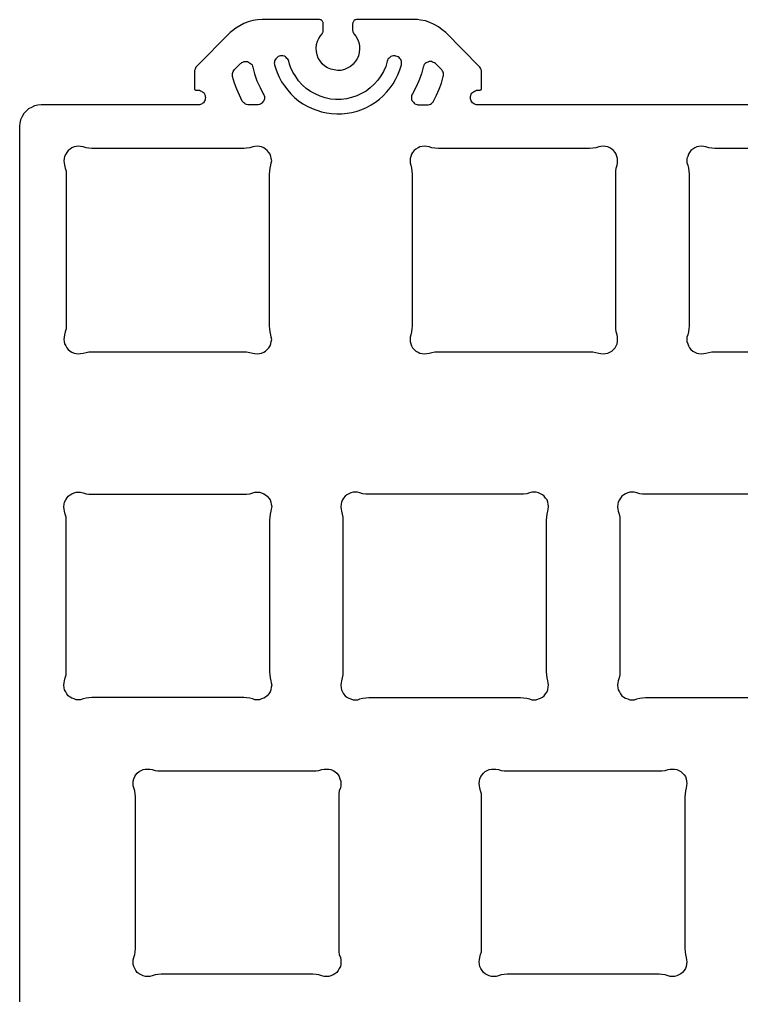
# Model space of a CAD drawing. Extents: x -525 to -176, y -2993 to -2861.
# Drawn here: x -524.8 to -475.1, y -2928.5 to -2861.3 of the extents above; entities that cross this region are included whole.
import ezdxf

# ---------------------------------------------------------------- set-up
doc = ezdxf.new("R2010")
doc.units = 0
doc.layers.get('0').update_dxf_attribs({"linetype": 'CONTINUOUS'})

msp = doc.modelspace()

# ---------------------------------------------------------------- linework, layer by layer
for points in [[(-410.795959, -2867.151855), (-493.295959, -2867.151855), (-493.295959, -2867.151855), (-493.371155, -2867.151855), (-493.445862, -2867.126953), (-493.445862, -2867.126953), (-493.521057, -2867.102051), (-493.596252, -2867.051758), (-493.596252, -2867.051758), (-493.646057, -2867.001953), (-493.695862, -2866.952148), (-493.695862, -2866.952148), (-493.746155, -2866.876953), (-493.771057, -2866.801758), (-493.771057, -2866.801758), (-493.795959, -2866.727051), (-493.795959, -2866.651855), (-493.795959, -2866.651855), (-493.795959, -2866.577148), (-493.771057, -2866.501953), (-493.771057, -2866.501953), (-493.746155, -2866.426758), (-493.695862, -2866.352051), (-493.695862, -2866.352051), (-493.646057, -2866.301758), (-493.596252, -2866.251953), (-493.596252, -2866.251953), (-493.521057, -2866.202148), (-493.445862, -2866.176758), (-493.445862, -2866.176758), (-493.371155, -2866.151855), (-493.295959, -2866.151855), (-493.146057, -2866.151855), (-493.146057, -2866.151855), (-493.121155, -2866.151855), (-493.121155, -2866.151855), (-493.121155, -2866.151855), (-493.096252, -2866.126953), (-493.070862, -2866.126953), (-493.070862, -2866.126953), (-493.070862, -2866.126953), (-493.070862, -2866.102051), (-493.070862, -2866.102051), (-493.045959, -2866.102051), (-493.045959, -2866.077148), (-493.045959, -2866.077148), (-493.045959, -2866.077148), (-493.045959, -2866.051758), (-493.045959, -2864.852051), (-493.045959, -2864.852051), (-493.045959, -2864.776855), (-493.070862, -2864.702148), (-493.070862, -2864.702148), (-493.096252, -2864.626953), (-493.146057, -2864.551758), (-493.146057, -2864.551758), (-493.170959, -2864.526855), (-493.195862, -2864.501953), (-495.496155, -2862.176758), (-495.496155, -2862.176758), (-495.746155, -2861.977051), (-495.996155, -2861.776855), (-496.295959, -2861.626953), (-496.295959, -2861.626953), (-496.596252, -2861.477051), (-496.896057, -2861.376953), (-497.221252, -2861.327148), (-497.221252, -2861.327148), (-497.445862, -2861.276855), (-497.695862, -2861.276855), (-501.621155, -2861.276855), (-501.621155, -2861.276855), (-501.646057, -2861.276855), (-501.695862, -2861.301758), (-501.695862, -2861.301758), (-501.746155, -2861.301758), (-501.795959, -2861.327148), (-501.795959, -2861.327148), (-501.820862, -2861.376953), (-501.846252, -2861.401855), (-501.846252, -2861.401855), (-501.871155, -2861.452148), (-501.896057, -2861.477051), (-501.896057, -2861.477051), (-501.896057, -2861.526855), (-501.920959, -2861.577148), (-501.920959, -2862.026855), (-501.920959, -2862.026855), (-501.896057, -2862.077148), (-501.896057, -2862.126953), (-501.896057, -2862.126953), (-501.871155, -2862.176758), (-501.846252, -2862.202148), (-501.846252, -2862.202148), (-501.846252, -2862.227051), (-501.820862, -2862.251953), (-501.820862, -2862.251953), (-501.670959, -2862.426758), (-501.570862, -2862.626953), (-501.570862, -2862.626953), (-501.471252, -2862.852051), (-501.420959, -2863.077148), (-501.420959, -2863.077148), (-501.420959, -2863.301758), (-501.445862, -2863.551758), (-501.445862, -2863.551758), (-501.496155, -2863.776855), (-501.596252, -2863.977051), (-501.596252, -2863.977051), (-501.721252, -2864.176758), (-501.871155, -2864.352051), (-501.871155, -2864.352051), (-502.045959, -2864.501953), (-502.271057, -2864.626953), (-502.271057, -2864.626953), (-502.471252, -2864.727051), (-502.721252, -2864.776855), (-502.721252, -2864.776855), (-502.945862, -2864.776855), (-503.170959, -2864.751953), (-503.170959, -2864.751953), (-503.396057, -2864.702148), (-503.621155, -2864.602051), (-503.621155, -2864.602051), (-503.820862, -2864.477051), (-503.996155, -2864.327148), (-503.996155, -2864.327148), (-504.146057, -2864.126953), (-504.271057, -2863.926758), (-504.271057, -2863.926758), (-504.346252, -2863.702148), (-504.396057, -2863.477051), (-504.396057, -2863.477051), (-504.420959, -2863.251953), (-504.396057, -2863.001953), (-504.396057, -2863.001953), (-504.320862, -2862.776855), (-504.221252, -2862.577148), (-504.221252, -2862.577148), (-504.121155, -2862.401855), (-503.996155, -2862.251953), (-503.996155, -2862.251953), (-503.971252, -2862.202148), (-503.945862, -2862.176758), (-503.945862, -2862.176758), (-503.920959, -2862.126953), (-503.920959, -2862.077148), (-503.920959, -2862.077148), (-503.920959, -2862.051758), (-503.920959, -2862.026855), (-503.920959, -2861.577148), (-503.920959, -2861.577148), (-503.920959, -2861.526855), (-503.920959, -2861.477051), (-503.920959, -2861.477051), (-503.945862, -2861.452148), (-503.971252, -2861.401855), (-503.971252, -2861.401855), (-503.996155, -2861.376953), (-504.045959, -2861.327148), (-504.045959, -2861.327148), (-504.070862, -2861.301758), (-504.121155, -2861.301758), (-504.121155, -2861.301758), (-504.170959, -2861.276855), (-504.221252, -2861.276855), (-508.121155, -2861.276855), (-508.121155, -2861.276855), (-508.445862, -2861.301758), (-508.771057, -2861.352051), (-509.096252, -2861.426758), (-509.096252, -2861.426758), (-509.396057, -2861.551758), (-509.670959, -2861.702148), (-509.945862, -2861.876953), (-509.945862, -2861.876953), (-510.146057, -2862.026855), (-510.320862, -2862.176758), (-512.646057, -2864.501953), (-512.646057, -2864.501953), (-512.695862, -2864.551758), (-512.721252, -2864.626953), (-512.721252, -2864.626953), (-512.746155, -2864.702148), (-512.771057, -2864.776855), (-512.771057, -2864.776855), (-512.771057, -2864.827148), (-512.771057, -2864.852051), (-512.771057, -2866.051758), (-512.771057, -2866.051758), (-512.771057, -2866.077148), (-512.771057, -2866.077148), (-512.771057, -2866.077148), (-512.771057, -2866.102051), (-512.771057, -2866.102051), (-512.771057, -2866.102051), (-512.746155, -2866.126953), (-512.746155, -2866.126953), (-512.746155, -2866.126953), (-512.721252, -2866.126953), (-512.721252, -2866.151855), (-512.721252, -2866.151855), (-512.695862, -2866.151855), (-512.670959, -2866.151855), (-512.521057, -2866.151855), (-512.521057, -2866.151855), (-512.445862, -2866.151855), (-512.371155, -2866.176758), (-512.371155, -2866.176758), (-512.295959, -2866.202148), (-512.246155, -2866.251953), (-512.246155, -2866.251953), (-512.170959, -2866.301758), (-512.121155, -2866.352051), (-512.121155, -2866.352051), (-512.096252, -2866.426758), (-512.045959, -2866.501953), (-512.045959, -2866.501953), (-512.045959, -2866.577148), (-512.021057, -2866.651855), (-512.021057, -2866.651855), (-512.045959, -2866.727051), (-512.045959, -2866.801758), (-512.045959, -2866.801758), (-512.096252, -2866.876953), (-512.121155, -2866.952148), (-512.121155, -2866.952148), (-512.170959, -2867.001953), (-512.246155, -2867.051758), (-512.246155, -2867.051758), (-512.295959, -2867.102051), (-512.371155, -2867.126953), (-512.371155, -2867.126953), (-512.445862, -2867.151855), (-512.521057, -2867.151855), (-523.320862, -2867.151855), (-523.320862, -2867.151855), (-523.570862, -2867.176758), (-523.795959, -2867.227051), (-523.996155, -2867.327148), (-524.195862, -2867.426758), (-524.371155, -2867.577148), (-524.521057, -2867.751953), (-524.646057, -2867.952148), (-524.746155, -2868.176758), (-524.795959, -2868.401855), (-524.820862, -2868.651855), (-524.820862, -2868.651855), (-524.820862, -2985.151855)], [(-508.045959, -2866.401855), (-508.021057, -2866.452148), (-507.996155, -2866.501953), (-507.996155, -2866.501953), (-507.971252, -2866.577148), (-507.971252, -2866.651855), (-507.971252, -2866.651855), (-507.971252, -2866.727051), (-507.996155, -2866.801758), (-507.996155, -2866.801758), (-508.021057, -2866.876953), (-508.070862, -2866.952148), (-508.070862, -2866.952148), (-508.121155, -2867.001953), (-508.170959, -2867.051758), (-508.170959, -2867.051758), (-508.246155, -2867.102051), (-508.320862, -2867.126953), (-508.320862, -2867.126953), (-508.396057, -2867.151855), (-508.471252, -2867.151855), (-509.045959, -2867.151855), (-509.045959, -2867.151855), (-509.070862, -2867.151855), (-509.121155, -2867.151855), (-509.121155, -2867.151855), (-509.195862, -2867.126953), (-509.271057, -2867.102051), (-509.271057, -2867.102051), (-509.320862, -2867.051758), (-509.396057, -2867.001953), (-509.396057, -2867.001953), (-509.445862, -2866.952148), (-509.496155, -2866.901855), (-509.496155, -2866.901855), (-509.695862, -2866.477051), (-509.871155, -2866.077148), (-510.021057, -2865.651855), (-510.170959, -2865.202148), (-510.170959, -2865.202148), (-510.170959, -2865.176758), (-510.170959, -2865.151855), (-510.170959, -2865.151855), (-510.170959, -2865.077148), (-510.170959, -2865.001953), (-510.170959, -2865.001953), (-510.146057, -2864.926758), (-510.121155, -2864.852051), (-510.121155, -2864.852051), (-510.070862, -2864.776855), (-510.021057, -2864.727051), (-509.621155, -2864.301758), (-509.621155, -2864.301758), (-509.570862, -2864.276855), (-509.521057, -2864.227051), (-509.521057, -2864.227051), (-509.445862, -2864.202148), (-509.371155, -2864.176758), (-509.371155, -2864.176758), (-509.295959, -2864.176758), (-509.221252, -2864.176758), (-509.221252, -2864.176758), (-509.146057, -2864.176758), (-509.070862, -2864.202148), (-509.070862, -2864.202148), (-508.996155, -2864.251953), (-508.920959, -2864.301758), (-508.920959, -2864.301758), (-508.871155, -2864.352051), (-508.820862, -2864.401855), (-508.820862, -2864.401855), (-508.795959, -2864.477051), (-508.771057, -2864.551758), (-508.771057, -2864.551758), (-508.646057, -2865.026855), (-508.496155, -2865.501953), (-508.271057, -2865.952148), (-508.045959, -2866.401855)], [(-507.271057, -2864.401855), (-507.195862, -2864.676758), (-507.096252, -2864.926758), (-507.096252, -2864.926758), (-506.945862, -2865.251953), (-506.795959, -2865.577148), (-506.596252, -2865.852051), (-506.371155, -2866.151855), (-506.371155, -2866.151855), (-506.146057, -2866.401855), (-505.896057, -2866.651855), (-505.621155, -2866.876953), (-505.320862, -2867.077148), (-505.320862, -2867.077148), (-505.021057, -2867.251953), (-504.695862, -2867.401855), (-504.371155, -2867.526855), (-504.045959, -2867.626953), (-504.045959, -2867.626953), (-503.695862, -2867.702148), (-503.346252, -2867.751953), (-502.996155, -2867.776855), (-502.646057, -2867.776855), (-502.646057, -2867.776855), (-502.271057, -2867.727051), (-501.945862, -2867.676758), (-501.596252, -2867.577148), (-501.271057, -2867.477051), (-501.271057, -2867.477051), (-500.945862, -2867.327148), (-500.621155, -2867.151855), (-500.320862, -2866.977051), (-500.045959, -2866.751953), (-500.045959, -2866.751953), (-499.795959, -2866.526855), (-499.545959, -2866.251953), (-499.320862, -2865.977051), (-499.121155, -2865.702148), (-499.121155, -2865.702148), (-498.945862, -2865.401855), (-498.795959, -2865.077148), (-498.646057, -2864.751953), (-498.545959, -2864.401855), (-498.545959, -2864.401855), (-498.545959, -2864.327148), (-498.545959, -2864.251953), (-498.545959, -2864.251953), (-498.545959, -2864.176758), (-498.570862, -2864.102051), (-498.570862, -2864.102051), (-498.596252, -2864.026855), (-498.646057, -2863.952148), (-498.646057, -2863.952148), (-498.695862, -2863.901855), (-498.771057, -2863.852051), (-498.771057, -2863.852051), (-498.846252, -2863.827148), (-498.920959, -2863.801758), (-498.920959, -2863.801758), (-498.971252, -2863.776855), (-499.045959, -2863.776855), (-499.045959, -2863.776855), (-499.121155, -2863.776855), (-499.195862, -2863.801758), (-499.195862, -2863.801758), (-499.271057, -2863.827148), (-499.320862, -2863.876953), (-499.320862, -2863.876953), (-499.396057, -2863.926758), (-499.445862, -2863.977051), (-499.445862, -2863.977051), (-499.496155, -2864.077148), (-499.521057, -2864.151855), (-499.521057, -2864.151855), (-499.621155, -2864.501953), (-499.771057, -2864.852051), (-499.971252, -2865.151855), (-499.971252, -2865.151855), (-500.170959, -2865.452148), (-500.420959, -2865.727051), (-500.695862, -2865.977051), (-500.695862, -2865.977051), (-500.971252, -2866.202148), (-501.295959, -2866.376953), (-501.621155, -2866.526855), (-501.621155, -2866.526855), (-501.971252, -2866.651855), (-502.320862, -2866.727051), (-502.695862, -2866.776855), (-502.695862, -2866.776855), (-503.070862, -2866.776855), (-503.420959, -2866.751953), (-503.795959, -2866.676758), (-503.795959, -2866.676758), (-504.146057, -2866.551758), (-504.471252, -2866.401855), (-504.795959, -2866.227051), (-504.795959, -2866.227051), (-505.096252, -2866.026855), (-505.371155, -2865.776855), (-505.621155, -2865.501953), (-505.621155, -2865.501953), (-505.820862, -2865.202148), (-506.021057, -2864.901855), (-506.170959, -2864.551758), (-506.170959, -2864.551758), (-506.246155, -2864.352051), (-506.295959, -2864.151855), (-506.295959, -2864.151855), (-506.320862, -2864.077148), (-506.371155, -2864.001953), (-506.371155, -2864.001953), (-506.420959, -2863.952148), (-506.471252, -2863.901855), (-506.471252, -2863.901855), (-506.521057, -2863.852051), (-506.596252, -2863.801758), (-506.596252, -2863.801758), (-506.695862, -2863.776855), (-506.795959, -2863.776855), (-506.795959, -2863.776855), (-506.871155, -2863.776855), (-506.945862, -2863.801758), (-506.945862, -2863.801758), (-507.021057, -2863.827148), (-507.070862, -2863.876953), (-507.070862, -2863.876953), (-507.146057, -2863.926758), (-507.195862, -2863.977051), (-507.195862, -2863.977051), (-507.221252, -2864.051758), (-507.271057, -2864.126953), (-507.271057, -2864.126953), (-507.271057, -2864.202148), (-507.295959, -2864.276855), (-507.295959, -2864.276855), (-507.271057, -2864.352051), (-507.271057, -2864.401855)], [(-497.771057, -2866.401855), (-497.820862, -2866.452148), (-497.846252, -2866.526855), (-497.846252, -2866.526855), (-497.846252, -2866.602051), (-497.846252, -2866.702148), (-497.846252, -2866.702148), (-497.846252, -2866.776855), (-497.820862, -2866.852051), (-497.820862, -2866.852051), (-497.771057, -2866.901855), (-497.721252, -2866.977051), (-497.721252, -2866.977051), (-497.670959, -2867.026855), (-497.621155, -2867.077148), (-497.621155, -2867.077148), (-497.545959, -2867.102051), (-497.471252, -2867.126953), (-497.471252, -2867.126953), (-497.420959, -2867.151855), (-497.346252, -2867.151855), (-496.771057, -2867.151855), (-496.771057, -2867.151855), (-496.695862, -2867.151855), (-496.621155, -2867.126953), (-496.621155, -2867.126953), (-496.545959, -2867.102051), (-496.471252, -2867.051758), (-496.471252, -2867.051758), (-496.420959, -2867.001953), (-496.371155, -2866.952148), (-496.371155, -2866.952148), (-496.346252, -2866.926758), (-496.346252, -2866.901855), (-496.346252, -2866.901855), (-496.121155, -2866.477051), (-495.945862, -2866.077148), (-495.795959, -2865.651855), (-495.670959, -2865.202148), (-495.670959, -2865.202148), (-495.646057, -2865.126953), (-495.646057, -2865.051758), (-495.646057, -2865.051758), (-495.646057, -2864.977051), (-495.670959, -2864.901855), (-495.670959, -2864.901855), (-495.721252, -2864.827148), (-495.771057, -2864.751953), (-495.771057, -2864.751953), (-495.771057, -2864.751953), (-495.795959, -2864.727051), (-496.195862, -2864.301758), (-496.195862, -2864.301758), (-496.271057, -2864.251953), (-496.346252, -2864.227051), (-496.346252, -2864.227051), (-496.396057, -2864.202148), (-496.471252, -2864.176758), (-496.471252, -2864.176758), (-496.570862, -2864.176758), (-496.646057, -2864.176758), (-496.646057, -2864.176758), (-496.721252, -2864.202148), (-496.795959, -2864.227051), (-496.795959, -2864.227051), (-496.846252, -2864.251953), (-496.920959, -2864.301758), (-496.920959, -2864.301758), (-496.971252, -2864.376953), (-496.996155, -2864.426758), (-496.996155, -2864.426758), (-497.021057, -2864.501953), (-497.045959, -2864.551758), (-497.045959, -2864.551758), (-497.170959, -2865.026855), (-497.346252, -2865.501953), (-497.545959, -2865.952148), (-497.771057, -2866.401855)], [(-507.621155, -2871.926758), (-507.596252, -2871.727051), (-507.570862, -2871.501953), (-507.521057, -2871.301758), (-507.521057, -2871.301758), (-507.496155, -2871.151855), (-507.471252, -2871.001953), (-507.471252, -2871.001953), (-507.496155, -2870.852051), (-507.521057, -2870.702148), (-507.521057, -2870.702148), (-507.570862, -2870.551758), (-507.670959, -2870.426758), (-507.670959, -2870.426758), (-507.771057, -2870.301758), (-507.896057, -2870.202148), (-507.896057, -2870.202148), (-508.021057, -2870.102051), (-508.170959, -2870.051758), (-508.170959, -2870.051758), (-508.320862, -2870.026855), (-508.471252, -2870.001953), (-508.471252, -2870.001953), (-508.621155, -2870.026855), (-508.771057, -2870.051758), (-508.771057, -2870.051758), (-508.971252, -2870.102051), (-509.195862, -2870.126953), (-509.396057, -2870.151855), (-519.846252, -2870.151855), (-520.045959, -2870.126953), (-520.246155, -2870.102051), (-520.445862, -2870.051758), (-520.445862, -2870.051758), (-520.621155, -2870.026855), (-520.771057, -2870.001953), (-520.771057, -2870.001953), (-520.920959, -2870.026855), (-521.070862, -2870.051758), (-521.070862, -2870.051758), (-521.221252, -2870.102051), (-521.346252, -2870.202148), (-521.346252, -2870.202148), (-521.471252, -2870.301758), (-521.570862, -2870.426758), (-521.570862, -2870.426758), (-521.646057, -2870.551758), (-521.721252, -2870.702148), (-521.721252, -2870.702148), (-521.746155, -2870.852051), (-521.771057, -2871.001953), (-521.771057, -2871.001953), (-521.746155, -2871.151855), (-521.721252, -2871.301758), (-521.721252, -2871.301758), (-521.670959, -2871.501953), (-521.621155, -2871.727051), (-521.621155, -2871.926758), (-521.621155, -2882.376953), (-521.621155, -2882.577148), (-521.670959, -2882.776855), (-521.721252, -2882.977051), (-521.721252, -2882.977051), (-521.746155, -2883.151855), (-521.771057, -2883.301758), (-521.771057, -2883.301758), (-521.746155, -2883.452148), (-521.721252, -2883.602051), (-521.721252, -2883.602051), (-521.646057, -2883.751953), (-521.570862, -2883.876953), (-521.570862, -2883.876953), (-521.471252, -2884.001953), (-521.346252, -2884.102051), (-521.346252, -2884.102051), (-521.221252, -2884.176758), (-521.070862, -2884.251953), (-521.070862, -2884.251953), (-520.920959, -2884.276855), (-520.771057, -2884.301758), (-520.771057, -2884.301758), (-520.621155, -2884.276855), (-520.445862, -2884.251953), (-520.445862, -2884.251953), (-520.246155, -2884.202148), (-520.045959, -2884.151855), (-519.846252, -2884.151855), (-509.396057, -2884.151855), (-509.195862, -2884.151855), (-508.971252, -2884.202148), (-508.771057, -2884.251953), (-508.771057, -2884.251953), (-508.621155, -2884.276855), (-508.471252, -2884.301758), (-508.471252, -2884.301758), (-508.320862, -2884.276855), (-508.170959, -2884.251953), (-508.170959, -2884.251953), (-508.021057, -2884.176758), (-507.896057, -2884.102051), (-507.896057, -2884.102051), (-507.771057, -2884.001953), (-507.670959, -2883.876953), (-507.670959, -2883.876953), (-507.570862, -2883.751953), (-507.521057, -2883.602051), (-507.521057, -2883.602051), (-507.496155, -2883.452148), (-507.471252, -2883.301758), (-507.471252, -2883.301758), (-507.496155, -2883.151855), (-507.521057, -2882.977051), (-507.521057, -2882.977051), (-507.570862, -2882.776855), (-507.596252, -2882.577148), (-507.621155, -2882.376953), (-507.621155, -2871.926758)], [(-484.971252, -2870.051758), (-485.170959, -2870.102051), (-485.371155, -2870.126953), (-485.596252, -2870.151855), (-496.021057, -2870.151855), (-496.246155, -2870.126953), (-496.445862, -2870.102051), (-496.646057, -2870.051758), (-496.795959, -2870.026855), (-496.945862, -2870.001953), (-496.945862, -2870.001953), (-497.121155, -2870.026855), (-497.271057, -2870.051758), (-497.271057, -2870.051758), (-497.396057, -2870.102051), (-497.545959, -2870.202148), (-497.545959, -2870.202148), (-497.670959, -2870.301758), (-497.771057, -2870.426758), (-497.771057, -2870.426758), (-497.846252, -2870.551758), (-497.896057, -2870.702148), (-497.896057, -2870.702148), (-497.945862, -2870.852051), (-497.945862, -2871.001953), (-497.945862, -2871.001953), (-497.945862, -2871.151855), (-497.896057, -2871.301758), (-497.896057, -2871.301758), (-497.846252, -2871.501953), (-497.820862, -2871.727051), (-497.795959, -2871.926758), (-497.795959, -2882.376953), (-497.795959, -2882.376953), (-497.820862, -2882.577148), (-497.846252, -2882.776855), (-497.896057, -2882.977051), (-497.896057, -2882.977051), (-497.945862, -2883.151855), (-497.945862, -2883.301758), (-497.945862, -2883.301758), (-497.945862, -2883.452148), (-497.896057, -2883.602051), (-497.896057, -2883.602051), (-497.846252, -2883.751953), (-497.771057, -2883.876953), (-497.771057, -2883.876953), (-497.670959, -2884.001953), (-497.545959, -2884.102051), (-497.545959, -2884.102051), (-497.396057, -2884.176758), (-497.271057, -2884.251953), (-497.271057, -2884.251953), (-497.121155, -2884.276855), (-496.945862, -2884.301758), (-496.945862, -2884.301758), (-496.795959, -2884.276855), (-496.646057, -2884.251953), (-496.646057, -2884.251953), (-496.445862, -2884.202148), (-496.246155, -2884.151855), (-496.021057, -2884.151855), (-485.596252, -2884.151855), (-485.371155, -2884.151855), (-485.170959, -2884.202148), (-484.971252, -2884.251953), (-484.971252, -2884.251953), (-484.820862, -2884.276855), (-484.670959, -2884.301758), (-484.670959, -2884.301758), (-484.496155, -2884.276855), (-484.346252, -2884.251953), (-484.346252, -2884.251953), (-484.195862, -2884.176758), (-484.070862, -2884.102051), (-484.070862, -2884.102051), (-483.945862, -2884.001953), (-483.846252, -2883.876953), (-483.846252, -2883.876953), (-483.771057, -2883.751953), (-483.695862, -2883.602051), (-483.695862, -2883.602051), (-483.670959, -2883.452148), (-483.670959, -2883.301758), (-483.670959, -2883.301758), (-483.670959, -2883.151855), (-483.695862, -2882.977051), (-483.695862, -2882.977051), (-483.771057, -2882.776855), (-483.795959, -2882.577148), (-483.795959, -2882.376953), (-483.795959, -2882.376953), (-483.795959, -2871.926758), (-483.795959, -2871.727051), (-483.771057, -2871.501953), (-483.695862, -2871.301758), (-483.695862, -2871.301758), (-483.670959, -2871.151855), (-483.670959, -2871.001953), (-483.670959, -2871.001953), (-483.670959, -2870.852051), (-483.721252, -2870.702148), (-483.721252, -2870.702148), (-483.771057, -2870.551758), (-483.846252, -2870.426758), (-483.846252, -2870.426758), (-483.945862, -2870.301758), (-484.070862, -2870.202148), (-484.070862, -2870.202148), (-484.195862, -2870.102051), (-484.346252, -2870.051758), (-484.346252, -2870.051758), (-484.496155, -2870.026855), (-484.670959, -2870.001953), (-484.670959, -2870.001953), (-484.820862, -2870.026855), (-484.971252, -2870.051758)], [(-466.545959, -2870.151855), (-476.971252, -2870.151855), (-477.195862, -2870.126953), (-477.396057, -2870.102051), (-477.596252, -2870.051758), (-477.746155, -2870.026855), (-477.896057, -2870.001953), (-477.896057, -2870.001953), (-478.070862, -2870.026855), (-478.221252, -2870.051758), (-478.221252, -2870.051758), (-478.346252, -2870.102051), (-478.496155, -2870.202148), (-478.496155, -2870.202148), (-478.621155, -2870.301758), (-478.721252, -2870.426758), (-478.721252, -2870.426758), (-478.795959, -2870.551758), (-478.846252, -2870.702148), (-478.846252, -2870.702148), (-478.896057, -2870.852051), (-478.896057, -2871.001953), (-478.896057, -2871.001953), (-478.896057, -2871.151855), (-478.846252, -2871.301758), (-478.846252, -2871.301758), (-478.795959, -2871.501953), (-478.771057, -2871.727051), (-478.746155, -2871.926758), (-478.746155, -2882.376953), (-478.746155, -2882.376953), (-478.771057, -2882.577148), (-478.795959, -2882.776855), (-478.846252, -2882.977051), (-478.846252, -2882.977051), (-478.896057, -2883.151855), (-478.896057, -2883.301758), (-478.896057, -2883.301758), (-478.896057, -2883.452148), (-478.846252, -2883.602051), (-478.846252, -2883.602051), (-478.795959, -2883.751953), (-478.721252, -2883.876953), (-478.721252, -2883.876953), (-478.621155, -2884.001953), (-478.496155, -2884.102051), (-478.496155, -2884.102051), (-478.346252, -2884.176758), (-478.221252, -2884.251953), (-478.221252, -2884.251953), (-478.070862, -2884.276855), (-477.896057, -2884.301758), (-477.896057, -2884.301758), (-477.746155, -2884.276855), (-477.596252, -2884.251953), (-477.596252, -2884.251953), (-477.396057, -2884.202148), (-477.195862, -2884.151855), (-476.971252, -2884.151855), (-466.545959, -2884.151855)], [(-519.846252, -2907.952148), (-520.045959, -2907.977051), (-520.246155, -2908.001953), (-520.445862, -2908.051758), (-520.621155, -2908.102051), (-520.771057, -2908.102051), (-520.771057, -2908.102051), (-520.920959, -2908.102051), (-521.070862, -2908.051758), (-521.070862, -2908.051758), (-521.221252, -2908.001953), (-521.346252, -2907.926758), (-521.346252, -2907.926758), (-521.471252, -2907.827148), (-521.570862, -2907.702148), (-521.570862, -2907.702148), (-521.646057, -2907.551758), (-521.721252, -2907.426758), (-521.721252, -2907.426758), (-521.746155, -2907.276855), (-521.771057, -2907.102051), (-521.771057, -2907.102051), (-521.746155, -2906.952148), (-521.721252, -2906.801758), (-521.721252, -2906.801758), (-521.670959, -2906.602051), (-521.621155, -2906.401855), (-521.621155, -2906.176758), (-521.621155, -2895.751953), (-521.621155, -2895.751953), (-521.621155, -2895.526855), (-521.670959, -2895.327148), (-521.721252, -2895.126953), (-521.721252, -2895.126953), (-521.746155, -2894.977051), (-521.771057, -2894.827148), (-521.771057, -2894.827148), (-521.746155, -2894.651855), (-521.721252, -2894.501953), (-521.721252, -2894.501953), (-521.646057, -2894.352051), (-521.570862, -2894.227051), (-521.570862, -2894.227051), (-521.471252, -2894.102051), (-521.346252, -2894.001953), (-521.346252, -2894.001953), (-521.221252, -2893.926758), (-521.070862, -2893.852051), (-521.070862, -2893.852051), (-520.920959, -2893.827148), (-520.771057, -2893.827148), (-520.771057, -2893.827148), (-520.621155, -2893.827148), (-520.445862, -2893.852051), (-520.445862, -2893.852051), (-520.246155, -2893.926758), (-520.045959, -2893.952148), (-519.846252, -2893.952148), (-509.396057, -2893.952148), (-509.396057, -2893.952148), (-509.195862, -2893.952148), (-508.971252, -2893.926758), (-508.771057, -2893.852051), (-508.771057, -2893.852051), (-508.621155, -2893.827148), (-508.471252, -2893.827148), (-508.471252, -2893.827148), (-508.320862, -2893.827148), (-508.170959, -2893.852051), (-508.170959, -2893.852051), (-508.021057, -2893.926758), (-507.896057, -2894.001953), (-507.896057, -2894.001953), (-507.771057, -2894.102051), (-507.670959, -2894.227051), (-507.670959, -2894.227051), (-507.570862, -2894.352051), (-507.521057, -2894.501953), (-507.521057, -2894.501953), (-507.496155, -2894.651855), (-507.471252, -2894.801758), (-507.471252, -2894.801758), (-507.496155, -2894.977051), (-507.521057, -2895.126953), (-507.521057, -2895.126953), (-507.570862, -2895.327148), (-507.596252, -2895.526855), (-507.621155, -2895.751953), (-507.621155, -2906.176758), (-507.621155, -2906.176758), (-507.596252, -2906.401855), (-507.570862, -2906.602051), (-507.521057, -2906.801758), (-507.521057, -2906.801758), (-507.496155, -2906.952148), (-507.471252, -2907.102051), (-507.471252, -2907.102051), (-507.496155, -2907.251953), (-507.521057, -2907.426758), (-507.521057, -2907.426758), (-507.570862, -2907.551758), (-507.670959, -2907.702148), (-507.670959, -2907.702148), (-507.771057, -2907.827148), (-507.896057, -2907.926758), (-507.896057, -2907.926758), (-508.021057, -2908.001953), (-508.170959, -2908.051758), (-508.170959, -2908.051758), (-508.320862, -2908.102051), (-508.471252, -2908.102051), (-508.471252, -2908.102051), (-508.621155, -2908.102051), (-508.771057, -2908.051758), (-508.771057, -2908.051758), (-508.971252, -2908.001953), (-509.195862, -2907.977051), (-509.396057, -2907.952148), (-519.846252, -2907.952148)], [(-489.721252, -2893.852051), (-489.920959, -2893.926758), (-490.146057, -2893.952148), (-490.346252, -2893.952148), (-500.795959, -2893.952148), (-500.996155, -2893.952148), (-501.195862, -2893.926758), (-501.396057, -2893.852051), (-501.570862, -2893.827148), (-501.721252, -2893.827148), (-501.721252, -2893.827148), (-501.871155, -2893.827148), (-502.021057, -2893.852051), (-502.021057, -2893.852051), (-502.170959, -2893.926758), (-502.295959, -2894.001953), (-502.295959, -2894.001953), (-502.420959, -2894.102051), (-502.521057, -2894.227051), (-502.521057, -2894.227051), (-502.596252, -2894.352051), (-502.670959, -2894.501953), (-502.670959, -2894.501953), (-502.695862, -2894.651855), (-502.721252, -2894.827148), (-502.721252, -2894.827148), (-502.695862, -2894.977051), (-502.670959, -2895.126953), (-502.670959, -2895.126953), (-502.621155, -2895.327148), (-502.570862, -2895.526855), (-502.570862, -2895.751953), (-502.570862, -2906.176758), (-502.570862, -2906.176758), (-502.570862, -2906.401855), (-502.621155, -2906.602051), (-502.670959, -2906.801758), (-502.670959, -2906.801758), (-502.695862, -2906.952148), (-502.721252, -2907.102051), (-502.721252, -2907.102051), (-502.695862, -2907.276855), (-502.670959, -2907.426758), (-502.670959, -2907.426758), (-502.596252, -2907.551758), (-502.521057, -2907.702148), (-502.521057, -2907.702148), (-502.420959, -2907.827148), (-502.295959, -2907.926758), (-502.295959, -2907.926758), (-502.170959, -2908.001953), (-502.021057, -2908.051758), (-502.021057, -2908.051758), (-501.871155, -2908.102051), (-501.721252, -2908.102051), (-501.721252, -2908.102051), (-501.545959, -2908.102051), (-501.396057, -2908.051758), (-501.396057, -2908.051758), (-501.195862, -2908.001953), (-500.996155, -2907.977051), (-500.795959, -2907.952148), (-490.346252, -2907.952148), (-490.146057, -2907.977051), (-489.920959, -2908.001953), (-489.721252, -2908.051758), (-489.721252, -2908.051758), (-489.570862, -2908.102051), (-489.420959, -2908.102051), (-489.420959, -2908.102051), (-489.271057, -2908.102051), (-489.121155, -2908.051758), (-489.121155, -2908.051758), (-488.971252, -2908.001953), (-488.846252, -2907.926758), (-488.846252, -2907.926758), (-488.721252, -2907.827148), (-488.621155, -2907.702148), (-488.621155, -2907.702148), (-488.521057, -2907.551758), (-488.471252, -2907.426758), (-488.471252, -2907.426758), (-488.445862, -2907.251953), (-488.420959, -2907.102051), (-488.420959, -2907.102051), (-488.445862, -2906.952148), (-488.471252, -2906.801758), (-488.471252, -2906.801758), (-488.521057, -2906.602051), (-488.545959, -2906.401855), (-488.570862, -2906.176758), (-488.570862, -2906.176758), (-488.570862, -2895.751953), (-488.545959, -2895.526855), (-488.521057, -2895.327148), (-488.471252, -2895.126953), (-488.471252, -2895.126953), (-488.445862, -2894.977051), (-488.420959, -2894.801758), (-488.420959, -2894.801758), (-488.445862, -2894.651855), (-488.471252, -2894.501953), (-488.471252, -2894.501953), (-488.521057, -2894.352051), (-488.621155, -2894.227051), (-488.621155, -2894.227051), (-488.721252, -2894.102051), (-488.846252, -2894.001953), (-488.846252, -2894.001953), (-488.971252, -2893.926758), (-489.121155, -2893.852051), (-489.121155, -2893.852051), (-489.271057, -2893.827148), (-489.420959, -2893.827148), (-489.420959, -2893.827148), (-489.570862, -2893.827148), (-489.721252, -2893.852051)], [(-471.295959, -2893.952148), (-481.746155, -2893.952148), (-481.945862, -2893.952148), (-482.146057, -2893.926758), (-482.346252, -2893.852051), (-482.521057, -2893.827148), (-482.670959, -2893.827148), (-482.670959, -2893.827148), (-482.820862, -2893.827148), (-482.971252, -2893.852051), (-482.971252, -2893.852051), (-483.121155, -2893.926758), (-483.246155, -2894.001953), (-483.246155, -2894.001953), (-483.371155, -2894.102051), (-483.471252, -2894.227051), (-483.471252, -2894.227051), (-483.545959, -2894.352051), (-483.621155, -2894.501953), (-483.621155, -2894.501953), (-483.646057, -2894.651855), (-483.670959, -2894.827148), (-483.670959, -2894.827148), (-483.646057, -2894.977051), (-483.621155, -2895.126953), (-483.621155, -2895.126953), (-483.570862, -2895.327148), (-483.521057, -2895.526855), (-483.521057, -2895.751953), (-483.521057, -2906.176758), (-483.521057, -2906.176758), (-483.521057, -2906.401855), (-483.570862, -2906.602051), (-483.621155, -2906.801758), (-483.621155, -2906.801758), (-483.646057, -2906.952148), (-483.670959, -2907.102051), (-483.670959, -2907.102051), (-483.646057, -2907.276855), (-483.621155, -2907.426758), (-483.621155, -2907.426758), (-483.545959, -2907.551758), (-483.471252, -2907.702148), (-483.471252, -2907.702148), (-483.371155, -2907.827148), (-483.246155, -2907.926758), (-483.246155, -2907.926758), (-483.121155, -2908.001953), (-482.971252, -2908.051758), (-482.971252, -2908.051758), (-482.820862, -2908.102051), (-482.670959, -2908.102051), (-482.670959, -2908.102051), (-482.496155, -2908.102051), (-482.346252, -2908.051758), (-482.346252, -2908.051758), (-482.146057, -2908.001953), (-481.945862, -2907.977051), (-481.746155, -2907.952148), (-471.295959, -2907.952148)], [(-515.070862, -2927.001953), (-515.295959, -2927.026855), (-515.496155, -2927.051758), (-515.695862, -2927.102051), (-515.846252, -2927.151855), (-515.996155, -2927.151855), (-515.996155, -2927.151855), (-516.146057, -2927.151855), (-516.320862, -2927.102051), (-516.320862, -2927.102051), (-516.445862, -2927.051758), (-516.596252, -2926.977051), (-516.596252, -2926.977051), (-516.721252, -2926.876953), (-516.820862, -2926.751953), (-516.820862, -2926.751953), (-516.896057, -2926.602051), (-516.945862, -2926.477051), (-516.945862, -2926.477051), (-516.996155, -2926.327148), (-516.996155, -2926.151855), (-516.996155, -2926.151855), (-516.996155, -2926.001953), (-516.945862, -2925.852051), (-516.945862, -2925.852051), (-516.896057, -2925.651855), (-516.871155, -2925.452148), (-516.846252, -2925.227051), (-516.846252, -2914.801758), (-516.846252, -2914.801758), (-516.871155, -2914.577148), (-516.896057, -2914.376953), (-516.945862, -2914.176758), (-516.945862, -2914.176758), (-516.996155, -2914.026855), (-516.996155, -2913.876953), (-516.996155, -2913.876953), (-516.996155, -2913.702148), (-516.945862, -2913.551758), (-516.945862, -2913.551758), (-516.896057, -2913.401855), (-516.820862, -2913.276855), (-516.820862, -2913.276855), (-516.721252, -2913.151855), (-516.596252, -2913.051758), (-516.596252, -2913.051758), (-516.445862, -2912.977051), (-516.320862, -2912.901855), (-516.320862, -2912.901855), (-516.170959, -2912.876953), (-515.996155, -2912.876953), (-515.996155, -2912.876953), (-515.846252, -2912.876953), (-515.695862, -2912.901855), (-515.695862, -2912.901855), (-515.496155, -2912.977051), (-515.295959, -2913.001953), (-515.070862, -2913.001953), (-504.646057, -2913.001953), (-504.646057, -2913.001953), (-504.420959, -2913.001953), (-504.221252, -2912.977051), (-504.021057, -2912.901855), (-504.021057, -2912.901855), (-503.871155, -2912.876953), (-503.721252, -2912.876953), (-503.721252, -2912.876953), (-503.545959, -2912.876953), (-503.396057, -2912.901855), (-503.396057, -2912.901855), (-503.246155, -2912.977051), (-503.121155, -2913.051758), (-503.121155, -2913.051758), (-502.996155, -2913.151855), (-502.896057, -2913.276855), (-502.896057, -2913.276855), (-502.820862, -2913.401855), (-502.771057, -2913.551758), (-502.771057, -2913.551758), (-502.721252, -2913.702148), (-502.721252, -2913.852051), (-502.721252, -2913.852051), (-502.721252, -2914.026855), (-502.746155, -2914.176758), (-502.746155, -2914.176758), (-502.820862, -2914.376953), (-502.846252, -2914.577148), (-502.846252, -2914.801758), (-502.846252, -2925.227051), (-502.846252, -2925.227051), (-502.846252, -2925.452148), (-502.820862, -2925.651855), (-502.746155, -2925.852051), (-502.746155, -2925.852051), (-502.721252, -2926.001953), (-502.721252, -2926.151855), (-502.721252, -2926.151855), (-502.721252, -2926.301758), (-502.746155, -2926.477051), (-502.746155, -2926.477051), (-502.820862, -2926.602051), (-502.896057, -2926.751953), (-502.896057, -2926.751953), (-502.996155, -2926.876953), (-503.121155, -2926.977051), (-503.121155, -2926.977051), (-503.246155, -2927.051758), (-503.396057, -2927.102051), (-503.396057, -2927.102051), (-503.545959, -2927.151855), (-503.721252, -2927.151855), (-503.721252, -2927.151855), (-503.871155, -2927.151855), (-504.021057, -2927.102051), (-504.021057, -2927.102051), (-504.221252, -2927.051758), (-504.420959, -2927.026855), (-504.646057, -2927.001953), (-515.070862, -2927.001953)], [(-491.271057, -2927.001953), (-491.471252, -2927.026855), (-491.670959, -2927.051758), (-491.871155, -2927.102051), (-492.021057, -2927.151855), (-492.195862, -2927.151855), (-492.195862, -2927.151855), (-492.346252, -2927.151855), (-492.496155, -2927.102051), (-492.496155, -2927.102051), (-492.646057, -2927.051758), (-492.771057, -2926.977051), (-492.771057, -2926.977051), (-492.896057, -2926.876953), (-492.996155, -2926.751953), (-492.996155, -2926.751953), (-493.070862, -2926.602051), (-493.146057, -2926.477051), (-493.146057, -2926.477051), (-493.170959, -2926.327148), (-493.195862, -2926.151855), (-493.195862, -2926.151855), (-493.170959, -2926.001953), (-493.146057, -2925.852051), (-493.146057, -2925.852051), (-493.096252, -2925.651855), (-493.045959, -2925.452148), (-493.045959, -2925.227051), (-493.045959, -2914.801758), (-493.045959, -2914.801758), (-493.045959, -2914.577148), (-493.096252, -2914.376953), (-493.146057, -2914.176758), (-493.146057, -2914.176758), (-493.170959, -2914.026855), (-493.195862, -2913.876953), (-493.195862, -2913.876953), (-493.170959, -2913.702148), (-493.146057, -2913.551758), (-493.146057, -2913.551758), (-493.070862, -2913.401855), (-492.996155, -2913.276855), (-492.996155, -2913.276855), (-492.896057, -2913.151855), (-492.771057, -2913.051758), (-492.771057, -2913.051758), (-492.646057, -2912.977051), (-492.496155, -2912.901855), (-492.496155, -2912.901855), (-492.346252, -2912.876953), (-492.195862, -2912.876953), (-492.195862, -2912.876953), (-492.045959, -2912.876953), (-491.871155, -2912.901855), (-491.871155, -2912.901855), (-491.670959, -2912.977051), (-491.471252, -2913.001953), (-491.271057, -2913.001953), (-480.820862, -2913.001953), (-480.820862, -2913.001953), (-480.621155, -2913.001953), (-480.396057, -2912.977051), (-480.195862, -2912.901855), (-480.195862, -2912.901855), (-480.045959, -2912.876953), (-479.896057, -2912.876953), (-479.896057, -2912.876953), (-479.746155, -2912.876953), (-479.596252, -2912.901855), (-479.596252, -2912.901855), (-479.445862, -2912.977051), (-479.320862, -2913.051758), (-479.320862, -2913.051758), (-479.195862, -2913.151855), (-479.096252, -2913.276855), (-479.096252, -2913.276855), (-478.996155, -2913.401855), (-478.945862, -2913.551758), (-478.945862, -2913.551758), (-478.920959, -2913.702148), (-478.896057, -2913.852051), (-478.896057, -2913.852051), (-478.920959, -2914.026855), (-478.945862, -2914.176758), (-478.945862, -2914.176758), (-478.996155, -2914.376953), (-479.021057, -2914.577148), (-479.045959, -2914.801758), (-479.045959, -2925.227051), (-479.045959, -2925.227051), (-479.021057, -2925.452148), (-478.996155, -2925.651855), (-478.945862, -2925.852051), (-478.945862, -2925.852051), (-478.920959, -2926.001953), (-478.896057, -2926.151855), (-478.896057, -2926.151855), (-478.920959, -2926.301758), (-478.945862, -2926.477051), (-478.945862, -2926.477051), (-478.996155, -2926.602051), (-479.096252, -2926.751953), (-479.096252, -2926.751953), (-479.195862, -2926.876953), (-479.320862, -2926.977051), (-479.320862, -2926.977051), (-479.445862, -2927.051758), (-479.596252, -2927.102051), (-479.596252, -2927.102051), (-479.746155, -2927.151855), (-479.896057, -2927.151855), (-479.896057, -2927.151855), (-480.045959, -2927.151855), (-480.195862, -2927.102051), (-480.195862, -2927.102051), (-480.396057, -2927.051758), (-480.621155, -2927.026855), (-480.820862, -2927.001953), (-491.271057, -2927.001953)]]:
    msp.add_lwpolyline(points)

doc.saveas('drawing.dxf')
